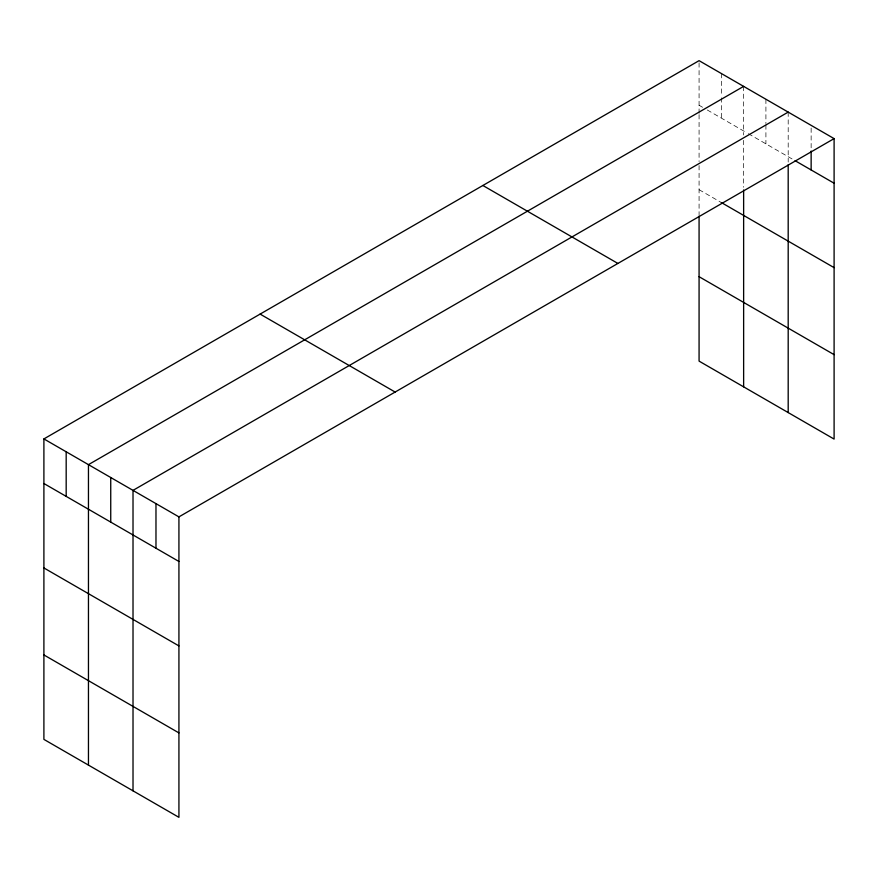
<?xml version="1.0" encoding="UTF-8"?>
<svg xmlns="http://www.w3.org/2000/svg" width="878" height="878" viewBox="0 0 878 878"><rect width="100%" height="100%" fill="white"/><g stroke="black" fill="none" stroke-linecap="round" stroke-linejoin="round"><path stroke-width="0.66" stroke-dasharray="4.39 3.29" d="M699.075 114.634L699.075 161.541M699.075 113.295L699.075 60.659M699.075 105.25L702.587 107.281M707.284 109.991L747.145 133.006M748.319 133.686L793.931 160.016M699.075 189.692L721.354 202.555M811.14 128.067L811.14 149.688M788.192 112.11L788.192 162.068M765.912 99.247L765.912 123.568M765.912 124.928L765.912 143.838M743.633 86.384L743.633 135.003M743.633 140.359L743.633 187.266M721.354 73.522L721.354 96.492M721.354 97.842L721.354 118.113M699.075 165.569L699.075 214.737"/><path stroke-width="1.32" d="M43.9 438.923L178.925 516.879L178.925 817.341L43.9 739.386L43.9 438.923L699.075 60.659L834.1 138.614L834.1 439.077L699.075 361.121L699.075 216.054M743.633 86.384L88.458 464.649L88.458 765.111M788.192 112.11L133.017 490.374L133.017 790.837M178.925 516.879L834.1 138.614M795.073 160.685L834.1 183.217M721.354 202.555L834.1 267.647M699.075 276.691L834.1 354.646M482.867 185.488L617.892 263.444M260.107 314.094L395.133 392.049M43.9 483.515L178.925 561.47M43.9 567.945L178.925 645.912M43.9 654.944L178.925 732.9M811.14 151.038L811.14 169.959M788.192 164.746L788.192 412.572M743.633 189.955L743.633 386.847M155.977 503.621L155.977 548.223M110.738 477.511L110.738 522.103M66.179 451.786L66.179 496.377"/></g></svg>
